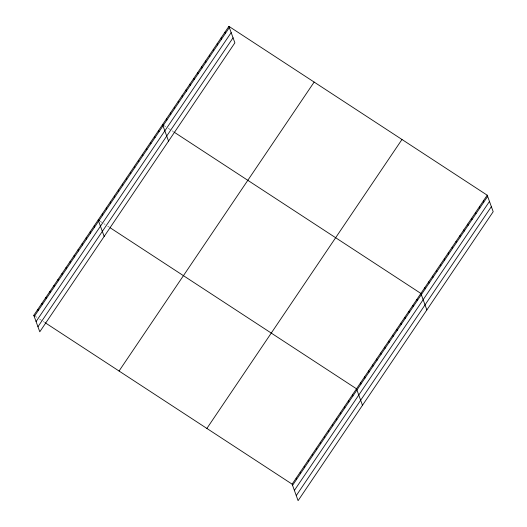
<?xml version="1.0" encoding="UTF-8"?>
<svg xmlns="http://www.w3.org/2000/svg" width="527" height="527" viewBox="0 0 527 527"><rect width="100%" height="100%" fill="white"/><g stroke="black" fill="none" stroke-linecap="round" stroke-linejoin="round"><path stroke-width="0.4" stroke-dasharray="2.63 1.98" d="M164.464 125.834L165.728 126.658M168.251 128.305L171.413 130.373M172.046 130.782L173.304 131.612M100.084 221.188L102.607 222.835M103.872 223.659L105.136 224.489M107.66 226.136L109.557 227.374M35.704 316.536L36.962 317.366M39.492 319.013L42.647 321.081M43.28 321.49L44.545 322.32"/><path stroke-width="0.79" d="M228.902 26.35L234.877 42.845L39.782 331.799L33.807 315.304L228.902 26.35L487.218 195.201L493.193 211.696L298.098 500.65L292.123 484.155L45.17 322.728M34.242 316.503L229.344 27.556M36.073 321.549L231.169 32.602M37.951 326.753L233.053 37.799M119.049 371.021L314.151 82.074M206.88 428.431L401.976 139.484M292.123 484.155L487.218 195.201M292.557 485.354L487.659 196.406M294.389 490.406L489.484 201.452M296.266 495.604L491.368 206.65M163.838 125.419L162.573 124.596L168.541 141.091M173.936 132.02L420.889 293.447L426.857 309.942M99.451 220.773L98.187 219.95L104.162 236.445M110.189 227.789L356.502 388.801L362.477 405.296M33.807 315.304L35.072 316.128M483.318 200.978L483.753 202.184M479.418 206.762L479.853 207.961M475.512 212.539L475.953 213.745M471.612 218.316L472.047 219.522M467.712 224.094L468.147 225.299M463.806 229.877L464.247 231.083M459.906 235.655L460.341 236.86M456.007 241.432L456.441 242.637M452.1 247.216L452.541 248.415M448.2 252.993L448.635 254.198M444.301 258.77L444.735 259.976M440.394 264.547L440.835 265.753M436.494 270.331L436.929 271.53M432.595 276.108L433.029 277.314M428.688 281.886L429.13 283.091M424.788 287.663L425.223 288.868M416.864 299.402L417.298 300.607M412.839 305.364L413.273 306.569M408.814 311.325L409.248 312.531M404.789 317.28L405.23 318.486M400.77 323.242L401.205 324.448M396.745 329.204L397.18 330.409M392.72 335.159L393.155 336.364M388.695 341.121L389.13 342.326M384.67 347.082L385.105 348.288M380.646 353.044L381.087 354.243M376.627 358.999L377.062 360.204M372.602 364.961L373.037 366.166M368.577 370.922L369.012 372.121M364.552 376.877L364.987 378.083M360.527 382.839L360.962 384.045M225.003 32.127L225.437 33.333M352.484 394.756L352.919 395.961M221.103 37.911L221.538 39.11M348.459 400.718L348.894 401.923M217.196 43.688L217.638 44.894M344.434 406.679L344.869 407.885M213.297 49.466L213.731 50.671M340.409 412.634L340.844 413.84M209.397 55.243L209.832 56.448M336.384 418.596L336.819 419.802M205.49 61.027L205.932 62.226M332.359 424.558L332.8 425.763M201.591 66.804L202.025 68.009M328.341 430.513L328.776 431.718M197.691 72.581L198.126 73.787M324.316 436.475L324.751 437.68M193.784 78.358L194.226 79.564M320.291 442.436L320.726 443.642M189.885 84.142L190.319 85.348M316.266 448.398L316.701 449.597M185.985 89.919L186.42 91.125M312.241 454.353L312.676 455.559M182.078 95.697L182.52 96.902M308.216 460.315L308.657 461.52M178.179 101.48L178.613 102.679M174.279 107.258L174.714 108.463M304.198 466.276L304.632 467.475M170.373 113.035L170.814 114.24M300.173 472.232L300.607 473.437M166.473 118.812L166.907 120.018M296.148 478.193L296.582 479.399M158.548 130.551L158.983 131.757M154.523 136.513L154.958 137.718M150.498 142.474L150.933 143.673M146.473 148.43L146.914 149.635M142.455 154.391L142.889 155.597M138.43 160.353L138.864 161.558M134.405 166.308L134.84 167.514M130.38 172.27L130.815 173.475M126.355 178.231L126.79 179.437M122.33 184.186L122.771 185.392M118.311 190.148L118.746 191.354M114.287 196.11L114.721 197.315M110.262 202.065L110.696 203.27M106.237 208.027L106.671 209.232M102.212 213.988L102.646 215.194M94.168 225.905L94.603 227.111M90.143 231.867L90.578 233.072M86.118 237.829L86.553 239.027M82.093 243.784L82.528 244.989M78.068 249.745L78.503 250.951M74.043 255.707L74.485 256.906M70.025 261.662L70.46 262.868M66 267.624L66.435 268.829M61.975 273.585L62.41 274.791M57.95 279.541L58.385 280.746M53.925 285.502L54.36 286.708M49.9 291.464L50.342 292.669M45.882 297.419L46.317 298.625M41.857 303.381L42.292 304.586M37.832 309.342L38.267 310.548"/></g></svg>
